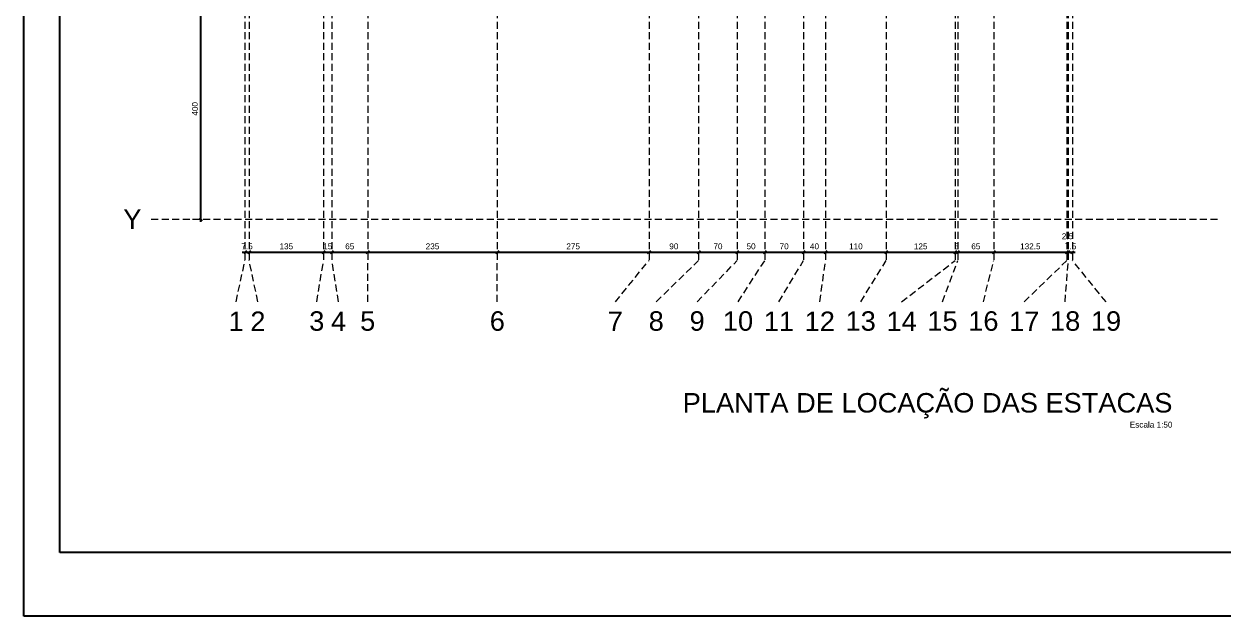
# Model space of a CAD drawing. Header units: millimetres. Extents: x -34 to 951, y -76 to 463.
# Drawn here: x -34.08 to 9.42, y -76.32 to -54.85 of the extents above; entities that cross this region are included whole.
import ezdxf

# ---------------------------------------------------------------- set-up
doc = ezdxf.new("R2010")
doc.units = ezdxf.units.MM
doc.header["$MEASUREMENT"] = 0
doc.linetypes.add('DASHED', pattern=[1.905, 1.27, -0.635])
doc.linetypes.add('NULL', pattern=[0])
for name, color, linetype, lineweight in [('LC-Cotas', 7, 'Continuous', 5), ('LC-Eixos', 7, 'DASHED', 5), ('LC-Textos', 7, 'Continuous', 20)]:
    doc.layers.add(name, color=color, linetype=linetype, lineweight=lineweight)
doc.styles.add('Arial', font='arial.ttf')
doc.dimstyles.new('UM_50.000000', dxfattribs={"dimtxt": 0.18, "dimasz": 0.1, "dimexe": 0.1, "dimexo": 0.2, "dimgap": 0, "dimtad": 1, "dimtih": 1, "dimtoh": 1, "dimdec": 1, "dimlfac": 50, "dimzin": 0, "dimdsep": 46, "dimtxsty": 'Standard', "dimcen": 0.09, "dimdle": 0.1, "dimadec": 1, "dimazin": 2, "dimtfac": 1, "dimtdec": 4, "dimtofl": 0, "dimtmove": 0, "dimatfit": 3, "dimfxl": 1, "dimtolj": 1, "dimarcsym": 0})

# ---------------------------------------------------------------- blocks, each defined once
blk = doc.blocks.new('_Oblique')
at = {"color": 0, "linetype": 'ByBlock', "lineweight": -2}
blk.add_line((-0.5, -0.5), (0.5, 0.5), dxfattribs=at)
blk = doc.blocks.new('*D65')
at = {"layer": 'Defpoints', "color": 0, "transparency": 16777216}
for p in [(-27.673, -53.926), (-27.673, -53.926), (-27.673, -61.926)]:
    blk.add_point(p, dxfattribs=at)
at = {"layer": 'LC-Cotas', "color": 0, "lineweight": -2, "transparency": 16777216}
blk.add_line((-27.673, -62.026), (-27.673, -53.826), dxfattribs=at)
at = {"layer": 'LC-Cotas', "color": 0, "lineweight": -2, "transparency": 16777216, "xscale": 0.1, "yscale": 0.1, "zscale": 0.1}
for p, rotation in [((-27.673, -53.926), 90), ((-27.673, -61.926), 270)]:
    blk.add_blockref('_Oblique', p, dxfattribs=dict(at, rotation=rotation))
at = {"layer": 'LC-Cotas', "color": 7, "transparency": 16777216, "insert": (-27.885, -57.926), "char_height": 0.2118, "attachment_point": 5, "rotation": 90, "style": 'Arial'}
blk.add_mtext('\\A1;400', dxfattribs=at)
blk = doc.blocks.new('*D89')
at = {"layer": 'Defpoints', "color": 0, "transparency": 16777216}
for p in [(-26.073, -63.126), (-25.923, -63.126), (-25.923, -63.126)]:
    blk.add_point(p, dxfattribs=at)
at = {"layer": 'LC-Cotas', "color": 0, "lineweight": -2, "transparency": 16777216}
blk.add_line((-26.173, -63.126), (-25.823, -63.126), dxfattribs=at)
at = {"layer": 'LC-Cotas', "color": 0, "lineweight": -2, "transparency": 16777216, "xscale": 0.1, "yscale": 0.1, "zscale": 0.1, "rotation": 180}
blk.add_blockref('_Oblique', (-26.073, -63.126), dxfattribs=at)
at = {"layer": 'LC-Cotas', "color": 0, "lineweight": -2, "transparency": 16777216, "xscale": 0.1, "yscale": 0.1, "zscale": 0.1}
blk.add_blockref('_Oblique', (-25.923, -63.126), dxfattribs=at)
at = {"layer": 'LC-Cotas', "color": 7, "transparency": 16777216, "insert": (-25.998, -62.914), "char_height": 0.2118, "attachment_point": 5, "rotation": 0.0057, "style": 'Arial'}
blk.add_mtext('\\A1;7.5', dxfattribs=at)
blk = doc.blocks.new('*D90')
at = {"layer": 'Defpoints', "color": 0, "transparency": 16777216}
for p in [(-25.923, -63.126), (-23.223, -63.126), (-23.223, -63.126)]:
    blk.add_point(p, dxfattribs=at)
at = {"layer": 'LC-Cotas', "color": 0, "lineweight": -2, "transparency": 16777216}
blk.add_line((-26.023, -63.126), (-23.123, -63.126), dxfattribs=at)
at = {"layer": 'LC-Cotas', "color": 0, "lineweight": -2, "transparency": 16777216, "xscale": 0.1, "yscale": 0.1, "zscale": 0.1, "rotation": 180}
blk.add_blockref('_Oblique', (-25.923, -63.126), dxfattribs=at)
at = {"layer": 'LC-Cotas', "color": 0, "lineweight": -2, "transparency": 16777216, "xscale": 0.1, "yscale": 0.1, "zscale": 0.1}
blk.add_blockref('_Oblique', (-23.223, -63.126), dxfattribs=at)
at = {"layer": 'LC-Cotas', "color": 7, "transparency": 16777216, "insert": (-24.573, -62.914), "char_height": 0.2118, "attachment_point": 5, "rotation": 0.0057, "style": 'Arial'}
blk.add_mtext('\\A1;135', dxfattribs=at)
blk = doc.blocks.new('*D91')
at = {"layer": 'Defpoints', "color": 0, "transparency": 16777216}
for p in [(-23.223, -63.126), (-22.923, -63.126), (-22.923, -63.126)]:
    blk.add_point(p, dxfattribs=at)
at = {"layer": 'LC-Cotas', "color": 0, "lineweight": -2, "transparency": 16777216}
blk.add_line((-23.323, -63.126), (-22.823, -63.126), dxfattribs=at)
at = {"layer": 'LC-Cotas', "color": 0, "lineweight": -2, "transparency": 16777216, "xscale": 0.1, "yscale": 0.1, "zscale": 0.1, "rotation": 180}
blk.add_blockref('_Oblique', (-23.223, -63.126), dxfattribs=at)
at = {"layer": 'LC-Cotas', "color": 0, "lineweight": -2, "transparency": 16777216, "xscale": 0.1, "yscale": 0.1, "zscale": 0.1}
blk.add_blockref('_Oblique', (-22.923, -63.126), dxfattribs=at)
at = {"layer": 'LC-Cotas', "color": 7, "transparency": 16777216, "insert": (-23.073, -62.914), "char_height": 0.2118, "attachment_point": 5, "rotation": 0.0057, "style": 'Arial'}
blk.add_mtext('\\A1;15', dxfattribs=at)
blk = doc.blocks.new('*D92')
at = {"layer": 'Defpoints', "color": 0, "transparency": 16777216}
for p in [(-22.923, -63.126), (-21.623, -63.126), (-21.623, -63.126)]:
    blk.add_point(p, dxfattribs=at)
at = {"layer": 'LC-Cotas', "color": 0, "lineweight": -2, "transparency": 16777216}
blk.add_line((-23.023, -63.126), (-21.523, -63.126), dxfattribs=at)
at = {"layer": 'LC-Cotas', "color": 0, "lineweight": -2, "transparency": 16777216, "xscale": 0.1, "yscale": 0.1, "zscale": 0.1, "rotation": 180}
blk.add_blockref('_Oblique', (-22.923, -63.126), dxfattribs=at)
at = {"layer": 'LC-Cotas', "color": 0, "lineweight": -2, "transparency": 16777216, "xscale": 0.1, "yscale": 0.1, "zscale": 0.1}
blk.add_blockref('_Oblique', (-21.623, -63.126), dxfattribs=at)
at = {"layer": 'LC-Cotas', "color": 7, "transparency": 16777216, "insert": (-22.273, -62.914), "char_height": 0.2118, "attachment_point": 5, "rotation": 0.0057, "style": 'Arial'}
blk.add_mtext('\\A1;65', dxfattribs=at)
blk = doc.blocks.new('*D93')
at = {"layer": 'Defpoints', "color": 0, "transparency": 16777216}
for p in [(-21.623, -63.126), (-16.923, -63.126), (-16.923, -63.126)]:
    blk.add_point(p, dxfattribs=at)
at = {"layer": 'LC-Cotas', "color": 0, "lineweight": -2, "transparency": 16777216}
blk.add_line((-21.723, -63.126), (-16.823, -63.126), dxfattribs=at)
at = {"layer": 'LC-Cotas', "color": 0, "lineweight": -2, "transparency": 16777216, "xscale": 0.1, "yscale": 0.1, "zscale": 0.1, "rotation": 180}
blk.add_blockref('_Oblique', (-21.623, -63.126), dxfattribs=at)
at = {"layer": 'LC-Cotas', "color": 0, "lineweight": -2, "transparency": 16777216, "xscale": 0.1, "yscale": 0.1, "zscale": 0.1}
blk.add_blockref('_Oblique', (-16.923, -63.126), dxfattribs=at)
at = {"layer": 'LC-Cotas', "color": 7, "transparency": 16777216, "insert": (-19.273, -62.914), "char_height": 0.2118, "attachment_point": 5, "rotation": 0.0057, "style": 'Arial'}
blk.add_mtext('\\A1;235', dxfattribs=at)
blk = doc.blocks.new('*D94')
at = {"layer": 'Defpoints', "color": 0, "transparency": 16777216}
for p in [(-16.923, -63.126), (-11.423, -63.126), (-11.423, -63.126)]:
    blk.add_point(p, dxfattribs=at)
at = {"layer": 'LC-Cotas', "color": 0, "lineweight": -2, "transparency": 16777216}
blk.add_line((-17.023, -63.126), (-11.323, -63.126), dxfattribs=at)
at = {"layer": 'LC-Cotas', "color": 0, "lineweight": -2, "transparency": 16777216, "xscale": 0.1, "yscale": 0.1, "zscale": 0.1, "rotation": 180}
blk.add_blockref('_Oblique', (-16.923, -63.126), dxfattribs=at)
at = {"layer": 'LC-Cotas', "color": 0, "lineweight": -2, "transparency": 16777216, "xscale": 0.1, "yscale": 0.1, "zscale": 0.1}
blk.add_blockref('_Oblique', (-11.423, -63.126), dxfattribs=at)
at = {"layer": 'LC-Cotas', "color": 7, "transparency": 16777216, "insert": (-14.173, -62.914), "char_height": 0.2118, "attachment_point": 5, "rotation": 0.0057, "style": 'Arial'}
blk.add_mtext('\\A1;275', dxfattribs=at)
blk = doc.blocks.new('*D95')
at = {"layer": 'Defpoints', "color": 0, "transparency": 16777216}
for p in [(-11.423, -63.126), (-9.623, -63.126), (-9.623, -63.126)]:
    blk.add_point(p, dxfattribs=at)
at = {"layer": 'LC-Cotas', "color": 0, "lineweight": -2, "transparency": 16777216}
blk.add_line((-11.523, -63.126), (-9.523, -63.126), dxfattribs=at)
at = {"layer": 'LC-Cotas', "color": 0, "lineweight": -2, "transparency": 16777216, "xscale": 0.1, "yscale": 0.1, "zscale": 0.1, "rotation": 180}
blk.add_blockref('_Oblique', (-11.423, -63.126), dxfattribs=at)
at = {"layer": 'LC-Cotas', "color": 0, "lineweight": -2, "transparency": 16777216, "xscale": 0.1, "yscale": 0.1, "zscale": 0.1}
blk.add_blockref('_Oblique', (-9.623, -63.126), dxfattribs=at)
at = {"layer": 'LC-Cotas', "color": 7, "transparency": 16777216, "insert": (-10.523, -62.914), "char_height": 0.2118, "attachment_point": 5, "rotation": 0.0057, "style": 'Arial'}
blk.add_mtext('\\A1;90', dxfattribs=at)
blk = doc.blocks.new('*D96')
at = {"layer": 'Defpoints', "color": 0, "transparency": 16777216}
for p in [(-9.623, -63.126), (-8.223, -63.126), (-8.223, -63.126)]:
    blk.add_point(p, dxfattribs=at)
at = {"layer": 'LC-Cotas', "color": 0, "lineweight": -2, "transparency": 16777216}
blk.add_line((-9.723, -63.126), (-8.123, -63.126), dxfattribs=at)
at = {"layer": 'LC-Cotas', "color": 0, "lineweight": -2, "transparency": 16777216, "xscale": 0.1, "yscale": 0.1, "zscale": 0.1, "rotation": 180}
blk.add_blockref('_Oblique', (-9.623, -63.126), dxfattribs=at)
at = {"layer": 'LC-Cotas', "color": 0, "lineweight": -2, "transparency": 16777216, "xscale": 0.1, "yscale": 0.1, "zscale": 0.1}
blk.add_blockref('_Oblique', (-8.223, -63.126), dxfattribs=at)
at = {"layer": 'LC-Cotas', "color": 7, "transparency": 16777216, "insert": (-8.923, -62.914), "char_height": 0.2118, "attachment_point": 5, "rotation": 0.0057, "style": 'Arial'}
blk.add_mtext('\\A1;70', dxfattribs=at)
blk = doc.blocks.new('*D97')
at = {"layer": 'Defpoints', "color": 0, "transparency": 16777216}
for p in [(-8.223, -63.126), (-7.223, -63.126), (-7.223, -63.126)]:
    blk.add_point(p, dxfattribs=at)
at = {"layer": 'LC-Cotas', "color": 0, "lineweight": -2, "transparency": 16777216}
blk.add_line((-8.323, -63.126), (-7.123, -63.126), dxfattribs=at)
at = {"layer": 'LC-Cotas', "color": 0, "lineweight": -2, "transparency": 16777216, "xscale": 0.1, "yscale": 0.1, "zscale": 0.1, "rotation": 180}
blk.add_blockref('_Oblique', (-8.223, -63.126), dxfattribs=at)
at = {"layer": 'LC-Cotas', "color": 0, "lineweight": -2, "transparency": 16777216, "xscale": 0.1, "yscale": 0.1, "zscale": 0.1}
blk.add_blockref('_Oblique', (-7.223, -63.126), dxfattribs=at)
at = {"layer": 'LC-Cotas', "color": 7, "transparency": 16777216, "insert": (-7.723, -62.914), "char_height": 0.2118, "attachment_point": 5, "rotation": 0.0057, "style": 'Arial'}
blk.add_mtext('\\A1;50', dxfattribs=at)
blk = doc.blocks.new('*D98')
at = {"layer": 'Defpoints', "color": 0, "transparency": 16777216}
for p in [(-7.223, -63.126), (-5.823, -63.126), (-5.823, -63.126)]:
    blk.add_point(p, dxfattribs=at)
at = {"layer": 'LC-Cotas', "color": 0, "lineweight": -2, "transparency": 16777216}
blk.add_line((-7.323, -63.126), (-5.723, -63.126), dxfattribs=at)
at = {"layer": 'LC-Cotas', "color": 0, "lineweight": -2, "transparency": 16777216, "xscale": 0.1, "yscale": 0.1, "zscale": 0.1, "rotation": 180}
blk.add_blockref('_Oblique', (-7.223, -63.126), dxfattribs=at)
at = {"layer": 'LC-Cotas', "color": 0, "lineweight": -2, "transparency": 16777216, "xscale": 0.1, "yscale": 0.1, "zscale": 0.1}
blk.add_blockref('_Oblique', (-5.823, -63.126), dxfattribs=at)
at = {"layer": 'LC-Cotas', "color": 7, "transparency": 16777216, "insert": (-6.523, -62.914), "char_height": 0.2118, "attachment_point": 5, "rotation": 0.0057, "style": 'Arial'}
blk.add_mtext('\\A1;70', dxfattribs=at)
blk = doc.blocks.new('*D99')
at = {"layer": 'Defpoints', "color": 0, "transparency": 16777216}
for p in [(-5.823, -63.126), (-5.023, -63.126), (-5.023, -63.126)]:
    blk.add_point(p, dxfattribs=at)
at = {"layer": 'LC-Cotas', "color": 0, "lineweight": -2, "transparency": 16777216}
blk.add_line((-5.923, -63.126), (-4.923, -63.126), dxfattribs=at)
at = {"layer": 'LC-Cotas', "color": 0, "lineweight": -2, "transparency": 16777216, "xscale": 0.1, "yscale": 0.1, "zscale": 0.1, "rotation": 180}
blk.add_blockref('_Oblique', (-5.823, -63.126), dxfattribs=at)
at = {"layer": 'LC-Cotas', "color": 0, "lineweight": -2, "transparency": 16777216, "xscale": 0.1, "yscale": 0.1, "zscale": 0.1}
blk.add_blockref('_Oblique', (-5.023, -63.126), dxfattribs=at)
at = {"layer": 'LC-Cotas', "color": 7, "transparency": 16777216, "insert": (-5.423, -62.914), "char_height": 0.2118, "attachment_point": 5, "rotation": 0.0057, "style": 'Arial'}
blk.add_mtext('\\A1;40', dxfattribs=at)
blk = doc.blocks.new('*D100')
at = {"layer": 'Defpoints', "color": 0, "transparency": 16777216}
for p in [(-5.023, -63.126), (-2.823, -63.126), (-2.823, -63.126)]:
    blk.add_point(p, dxfattribs=at)
at = {"layer": 'LC-Cotas', "color": 0, "lineweight": -2, "transparency": 16777216}
blk.add_line((-5.123, -63.126), (-2.723, -63.126), dxfattribs=at)
at = {"layer": 'LC-Cotas', "color": 0, "lineweight": -2, "transparency": 16777216, "xscale": 0.1, "yscale": 0.1, "zscale": 0.1, "rotation": 180}
blk.add_blockref('_Oblique', (-5.023, -63.126), dxfattribs=at)
at = {"layer": 'LC-Cotas', "color": 0, "lineweight": -2, "transparency": 16777216, "xscale": 0.1, "yscale": 0.1, "zscale": 0.1}
blk.add_blockref('_Oblique', (-2.823, -63.126), dxfattribs=at)
at = {"layer": 'LC-Cotas', "color": 7, "transparency": 16777216, "insert": (-3.923, -62.914), "char_height": 0.2118, "attachment_point": 5, "rotation": 0.0057, "style": 'Arial'}
blk.add_mtext('\\A1;110', dxfattribs=at)
blk = doc.blocks.new('*D101')
at = {"layer": 'Defpoints', "color": 0, "transparency": 16777216}
for p in [(-2.823, -63.126), (-0.323, -63.126), (-0.323, -63.126)]:
    blk.add_point(p, dxfattribs=at)
at = {"layer": 'LC-Cotas', "color": 0, "lineweight": -2, "transparency": 16777216}
blk.add_line((-2.923, -63.126), (-0.223, -63.126), dxfattribs=at)
at = {"layer": 'LC-Cotas', "color": 0, "lineweight": -2, "transparency": 16777216, "xscale": 0.1, "yscale": 0.1, "zscale": 0.1, "rotation": 180}
blk.add_blockref('_Oblique', (-2.823, -63.126), dxfattribs=at)
at = {"layer": 'LC-Cotas', "color": 0, "lineweight": -2, "transparency": 16777216, "xscale": 0.1, "yscale": 0.1, "zscale": 0.1}
blk.add_blockref('_Oblique', (-0.323, -63.126), dxfattribs=at)
at = {"layer": 'LC-Cotas', "color": 7, "transparency": 16777216, "insert": (-1.573, -62.914), "char_height": 0.2118, "attachment_point": 5, "rotation": 0.0057, "style": 'Arial'}
blk.add_mtext('\\A1;125', dxfattribs=at)
blk = doc.blocks.new('*D102')
at = {"layer": 'Defpoints', "color": 0, "transparency": 16777216}
for p in [(-0.323, -63.126), (-0.223, -63.126), (-0.223, -63.126)]:
    blk.add_point(p, dxfattribs=at)
at = {"layer": 'LC-Cotas', "color": 0, "lineweight": -2, "transparency": 16777216}
blk.add_line((-0.423, -63.126), (-0.123, -63.126), dxfattribs=at)
at = {"layer": 'LC-Cotas', "color": 0, "lineweight": -2, "transparency": 16777216, "xscale": 0.1, "yscale": 0.1, "zscale": 0.1, "rotation": 180}
blk.add_blockref('_Oblique', (-0.323, -63.126), dxfattribs=at)
at = {"layer": 'LC-Cotas', "color": 0, "lineweight": -2, "transparency": 16777216, "xscale": 0.1, "yscale": 0.1, "zscale": 0.1}
blk.add_blockref('_Oblique', (-0.223, -63.126), dxfattribs=at)
at = {"layer": 'LC-Cotas', "color": 7, "transparency": 16777216, "insert": (-0.273, -62.914), "char_height": 0.2118, "attachment_point": 5, "rotation": 0.0057, "style": 'Arial'}
blk.add_mtext('\\A1;5', dxfattribs=at)
blk = doc.blocks.new('*D103')
at = {"layer": 'Defpoints', "color": 0, "transparency": 16777216}
for p in [(-0.223, -63.126), (1.077, -63.126), (1.077, -63.126)]:
    blk.add_point(p, dxfattribs=at)
at = {"layer": 'LC-Cotas', "color": 0, "lineweight": -2, "transparency": 16777216}
blk.add_line((-0.323, -63.126), (1.177, -63.126), dxfattribs=at)
at = {"layer": 'LC-Cotas', "color": 0, "lineweight": -2, "transparency": 16777216, "xscale": 0.1, "yscale": 0.1, "zscale": 0.1, "rotation": 180}
blk.add_blockref('_Oblique', (-0.223, -63.126), dxfattribs=at)
at = {"layer": 'LC-Cotas', "color": 0, "lineweight": -2, "transparency": 16777216, "xscale": 0.1, "yscale": 0.1, "zscale": 0.1}
blk.add_blockref('_Oblique', (1.077, -63.126), dxfattribs=at)
at = {"layer": 'LC-Cotas', "color": 7, "transparency": 16777216, "insert": (0.427, -62.914), "char_height": 0.2118, "attachment_point": 5, "rotation": 0.0057, "style": 'Arial'}
blk.add_mtext('\\A1;65', dxfattribs=at)
blk = doc.blocks.new('*D104')
at = {"layer": 'Defpoints', "color": 0, "transparency": 16777216}
for p in [(1.077, -63.126), (3.727, -63.126), (3.727, -63.126)]:
    blk.add_point(p, dxfattribs=at)
at = {"layer": 'LC-Cotas', "color": 0, "lineweight": -2, "transparency": 16777216}
blk.add_line((0.977, -63.126), (3.827, -63.126), dxfattribs=at)
at = {"layer": 'LC-Cotas', "color": 0, "lineweight": -2, "transparency": 16777216, "xscale": 0.1, "yscale": 0.1, "zscale": 0.1, "rotation": 180}
blk.add_blockref('_Oblique', (1.077, -63.126), dxfattribs=at)
at = {"layer": 'LC-Cotas', "color": 0, "lineweight": -2, "transparency": 16777216, "xscale": 0.1, "yscale": 0.1, "zscale": 0.1}
blk.add_blockref('_Oblique', (3.727, -63.126), dxfattribs=at)
at = {"layer": 'LC-Cotas', "color": 7, "transparency": 16777216, "insert": (2.402, -62.914), "char_height": 0.2118, "attachment_point": 5, "rotation": 0.0057, "style": 'Arial'}
blk.add_mtext('\\A1;132.5', dxfattribs=at)
blk = doc.blocks.new('*D105')
at = {"layer": 'Defpoints', "color": 0, "transparency": 16777216}
for p in [(3.727, -63.126), (3.777, -63.126), (3.777, -63.126)]:
    blk.add_point(p, dxfattribs=at)
at = {"layer": 'LC-Cotas', "color": 0, "lineweight": -2, "transparency": 16777216}
blk.add_line((3.627, -63.126), (3.877, -63.126), dxfattribs=at)
at = {"layer": 'LC-Cotas', "color": 0, "lineweight": -2, "transparency": 16777216, "xscale": 0.1, "yscale": 0.1, "zscale": 0.1, "rotation": 180}
blk.add_blockref('_Oblique', (3.727, -63.126), dxfattribs=at)
at = {"layer": 'LC-Cotas', "color": 0, "lineweight": -2, "transparency": 16777216, "xscale": 0.1, "yscale": 0.1, "zscale": 0.1}
blk.add_blockref('_Oblique', (3.777, -63.126), dxfattribs=at)
at = {"layer": 'LC-Cotas', "color": 7, "transparency": 16777216, "insert": (3.75, -62.549), "char_height": 0.2118, "attachment_point": 5, "rotation": 0.0057, "style": 'Arial'}
blk.add_mtext('\\A1;2.5', dxfattribs=at)
blk = doc.blocks.new('*D106')
at = {"layer": 'Defpoints', "color": 0, "transparency": 16777216}
for p in [(3.777, -63.126), (3.927, -63.126), (3.927, -63.126)]:
    blk.add_point(p, dxfattribs=at)
at = {"layer": 'LC-Cotas', "color": 0, "lineweight": -2, "transparency": 16777216}
blk.add_line((3.677, -63.126), (4.027, -63.126), dxfattribs=at)
at = {"layer": 'LC-Cotas', "color": 0, "lineweight": -2, "transparency": 16777216, "xscale": 0.1, "yscale": 0.1, "zscale": 0.1, "rotation": 180}
blk.add_blockref('_Oblique', (3.777, -63.126), dxfattribs=at)
at = {"layer": 'LC-Cotas', "color": 0, "lineweight": -2, "transparency": 16777216, "xscale": 0.1, "yscale": 0.1, "zscale": 0.1}
blk.add_blockref('_Oblique', (3.927, -63.126), dxfattribs=at)
at = {"layer": 'LC-Cotas', "color": 7, "transparency": 16777216, "insert": (3.864, -62.914), "char_height": 0.2118, "attachment_point": 5, "rotation": 0.0057, "style": 'Arial'}
blk.add_mtext('\\A1;7.5', dxfattribs=at)

msp = doc.modelspace()

# ---------------------------------------------------------------- linework, layer by layer
at = {"color": 7}
for p, q in [((-34.0843, -76.3225), (-34.0843, 42.5775)), ((-32.7843, -74.0225), (-32.7843, 40.2775)), ((48.7157, -74.0225), (-32.7843, -74.0225)), ((50.0157, -76.3225), (-34.0843, -76.3225))]:
    msp.add_line(p, q, dxfattribs=at)
at = {"layer": 'LC-Eixos', "ltscale": 0.2}
for p, q in [((-26.0734, 30.1981), (-26.0734, -63.4258)), ((-25.9234, 30.1981), (-25.9234, -63.4258)), ((-23.2234, 30.1981), (-23.2234, -63.4258)), ((-22.9234, 30.1981), (-22.9234, -63.4258)), ((-21.6234, 30.1981), (-21.6234, -63.4258)), ((-16.9234, 30.1981), (-16.9234, -63.4258)), ((-11.4234, 30.1981), (-11.4234, -63.4258)), ((-9.6234, 30.1981), (-9.6234, -63.4258)), ((-8.2234, 30.1981), (-8.2234, -63.4258)), ((-7.2234, 30.1981), (-7.2234, -63.4258)), ((-5.8234, 30.1981), (-5.8234, -63.4258)), ((-5.0234, 30.1981), (-5.0234, -63.4258)), ((-2.8234, 30.1981), (-2.8234, -63.4258)), ((-0.3234, 30.1981), (-0.3234, -63.4258)), ((-0.2234, 30.1981), (-0.2234, -63.4258)), ((1.0766, 30.1981), (1.0766, -63.4258)), ((3.7266, 30.1981), (3.7266, -63.4258)), ((3.7766, 30.1981), (3.7766, -63.4258)), ((3.9266, 30.1981), (3.9266, -63.4258)), ((-29.4734, -61.9258), (-27.9734, -61.9258)), ((-27.9734, -61.9258), (7.7872, -61.9258)), ((7.7872, -61.9258), (9.2872, -61.9258)), ((-26.3938, -64.9258), (-26.0734, -63.4258)), ((-25.603, -64.9258), (-25.9234, -63.4258)), ((-23.4688, -64.9258), (-23.2234, -63.4258)), ((-22.678, -64.9258), (-22.9234, -63.4258)), ((-21.6234, -64.9258), (-21.6234, -63.4258)), ((-16.9234, -64.9258), (-16.9234, -63.4258)), ((-12.644, -64.9258), (-11.4234, -63.4258)), ((-11.1614, -64.9258), (-9.6234, -63.4258)), ((-9.6788, -64.9258), (-8.2234, -63.4258)), ((-8.1962, -64.9258), (-7.2234, -63.4258)), ((-6.7136, -64.9258), (-5.8234, -63.4258)), ((-5.231, -64.9258), (-5.0234, -63.4258)), ((-3.7484, -64.9258), (-2.8234, -63.4258)), ((-2.2658, -64.9258), (-0.3234, -63.4258)), ((-0.7832, -64.9258), (-0.2234, -63.4258)), ((0.6994, -64.9258), (1.0766, -63.4258)), ((2.182, -64.9258), (3.7266, -63.4258)), ((3.6646, -64.9258), (3.7766, -63.4258)), ((5.1472, -64.9258), (3.9266, -63.4258))]:
    msp.add_line(p, q, dxfattribs=at)

# ---------------------------------------------------------------- texts
at = {"layer": 'LC-Textos', "linetype": 'NULL', "ltscale": 0.2, "line_spacing_factor": 0.798, "style": 'Arial'}
for s, insert, char_height, width, attachment_point in [('Y', (-29.8264, -62.2788), 0.706, 1.316216, 9), ('3', (-23.4684, -65.9848), 0.706, 1.096668, 8), ('6', (-16.9234, -65.9848), 0.706, 1.096668, 8), ('8', (-11.1614, -65.9848), 0.706, 1.096668, 8), ('9', (-9.6784, -65.9848), 0.706, 1.096668, 8), ('10', (-8.1964, -65.9848), 0.706, 2.193335, 8), ('13', (-3.7484, -65.9848), 0.706, 2.193335, 8), ('16', (0.6996, -65.9848), 0.706, 2.193335, 8), ('18', (3.6646, -65.9848), 0.706, 2.193335, 8), ('19', (5.1476, -65.9848), 0.706, 2.193335, 8), ('1', (-26.3934, -65.9848), 0.706, 1.096668, 8), ('2', (-25.6034, -65.9848), 0.706, 1.096668, 8), ('4', (-22.6784, -65.9848), 0.706, 1.096668, 8), ('5', (-21.6234, -65.9848), 0.706, 1.096668, 8), ('7', (-12.6444, -65.9848), 0.706, 1.096668, 8), ('11', (-6.7134, -65.9848), 0.706, 2.193335, 8), ('12', (-5.2314, -65.9848), 0.706, 2.193335, 8), ('14', (-2.2654, -65.9848), 0.706, 2.193335, 8), ('15', (-0.7834, -65.9848), 0.706, 2.193335, 8), ('17', (2.1816, -65.9848), 0.706, 2.193335, 8), ('PLANTA DE LOCAÇÃO DAS ESTACAS', (7.555, -69.1587), 0.706, 35.52493, 9), ('Escala 1:50', (7.555, -69.4908), 0.2118, 3.092086, 9)]:
    msp.add_mtext(s, dxfattribs=dict(at, insert=insert, char_height=char_height, width=width, attachment_point=attachment_point))

# ---------------------------------------------------------------- dimensions: what is measured, and where the dimension line sits
at = {"layer": 'LC-Cotas'}
dim = msp.add_linear_dim(base=(-27.6734, -53.9258), p1=(-27.6734, -61.9258), p2=(-27.6734, -53.9258), angle=90, dimstyle='UM_50.000000', override={"dimtxt": 0.2118, "dimasz": 0.1, "dimexe": 0.1, "dimexo": 0.2, "dimtad": 1, "dimtih": 0, "dimtoh": 0, "dimdec": 1, "dimlfac": 50, "dimzin": 8, "dimtxsty": 'Arial', "dimblk": 'Oblique', "dimblk1": 'Oblique', "dimblk2": 'Oblique', "dimsah": 1, "dimdle": 0.1, "dimse1": 1, "dimse2": 1, "dimclrt": 7, "dimadec": 1, "dimazin": 3, "dimtmove": 2, "dimldrblk": 'Oblique'}, dxfattribs=at)
dim.commit()
dim.dimension.update_dxf_attribs({"geometry": '*D65', "text_midpoint": (-27.8852, -57.9258), "dimtype": 160, "text_rotation": 90})
for base, p1, p2, override, picture, middle in [((3.7766, -63.1258), (3.7266, -63.1258), (3.7766, -63.1258), {"dimtxt": 0.2118, "dimtih": 0, "dimtoh": 0, "dimzin": 8, "dimtxsty": 'Arial', "dimblk": 'Oblique', "dimblk1": 'Oblique', "dimblk2": 'Oblique', "dimsah": 1, "dimse1": 1, "dimse2": 1, "dimclrt": 7, "dimazin": 3, "dimtmove": 2, "dimldrblk": 'Oblique'}, '*D105', (3.7497, -62.5495)), ((-25.9234, -63.1258), (-26.0734, -63.1258), (-25.9234, -63.1258), {"dimtxt": 0.2118, "dimasz": 0.1, "dimexe": 0.1, "dimexo": 0.2, "dimtad": 1, "dimtih": 0, "dimtoh": 0, "dimdec": 1, "dimlfac": 50, "dimzin": 8, "dimtxsty": 'Arial', "dimblk": 'Oblique', "dimblk1": 'Oblique', "dimblk2": 'Oblique', "dimsah": 1, "dimdle": 0.1, "dimse1": 1, "dimse2": 1, "dimclrt": 7, "dimadec": 1, "dimazin": 3, "dimtmove": 2, "dimldrblk": 'Oblique'}, '*D89', (-25.9984, -62.914)), ((-23.2234, -63.1258), (-25.9234, -63.1258), (-23.2234, -63.1258), {"dimtxt": 0.2118, "dimasz": 0.1, "dimexe": 0.1, "dimexo": 0.2, "dimtad": 1, "dimtih": 0, "dimtoh": 0, "dimdec": 1, "dimlfac": 50, "dimzin": 8, "dimtxsty": 'Arial', "dimblk": 'Oblique', "dimblk1": 'Oblique', "dimblk2": 'Oblique', "dimsah": 1, "dimdle": 0.1, "dimse1": 1, "dimse2": 1, "dimclrt": 7, "dimadec": 1, "dimazin": 3, "dimtmove": 2, "dimldrblk": 'Oblique'}, '*D90', (-24.5734, -62.914)), ((-22.9234, -63.1258), (-23.2234, -63.1258), (-22.9234, -63.1258), {"dimtxt": 0.2118, "dimasz": 0.1, "dimexe": 0.1, "dimexo": 0.2, "dimtad": 1, "dimtih": 0, "dimtoh": 0, "dimdec": 1, "dimlfac": 50, "dimzin": 8, "dimtxsty": 'Arial', "dimblk": 'Oblique', "dimblk1": 'Oblique', "dimblk2": 'Oblique', "dimsah": 1, "dimdle": 0.1, "dimse1": 1, "dimse2": 1, "dimclrt": 7, "dimadec": 1, "dimazin": 3, "dimtmove": 2, "dimldrblk": 'Oblique'}, '*D91', (-23.0734, -62.914)), ((-21.6234, -63.1258), (-22.9234, -63.1258), (-21.6234, -63.1258), {"dimtxt": 0.2118, "dimasz": 0.1, "dimexe": 0.1, "dimexo": 0.2, "dimtad": 1, "dimtih": 0, "dimtoh": 0, "dimdec": 1, "dimlfac": 50, "dimzin": 8, "dimtxsty": 'Arial', "dimblk": 'Oblique', "dimblk1": 'Oblique', "dimblk2": 'Oblique', "dimsah": 1, "dimdle": 0.1, "dimse1": 1, "dimse2": 1, "dimclrt": 7, "dimadec": 1, "dimazin": 3, "dimtmove": 2, "dimldrblk": 'Oblique'}, '*D92', (-22.2734, -62.914)), ((-16.9234, -63.1258), (-21.6234, -63.1258), (-16.9234, -63.1258), {"dimtxt": 0.2118, "dimasz": 0.1, "dimexe": 0.1, "dimexo": 0.2, "dimtad": 1, "dimtih": 0, "dimtoh": 0, "dimdec": 1, "dimlfac": 50, "dimzin": 8, "dimtxsty": 'Arial', "dimblk": 'Oblique', "dimblk1": 'Oblique', "dimblk2": 'Oblique', "dimsah": 1, "dimdle": 0.1, "dimse1": 1, "dimse2": 1, "dimclrt": 7, "dimadec": 1, "dimazin": 3, "dimtmove": 2, "dimldrblk": 'Oblique'}, '*D93', (-19.2734, -62.914)), ((-11.4234, -63.1258), (-16.9234, -63.1258), (-11.4234, -63.1258), {"dimtxt": 0.2118, "dimasz": 0.1, "dimexe": 0.1, "dimexo": 0.2, "dimtad": 1, "dimtih": 0, "dimtoh": 0, "dimdec": 1, "dimlfac": 50, "dimzin": 8, "dimtxsty": 'Arial', "dimblk": 'Oblique', "dimblk1": 'Oblique', "dimblk2": 'Oblique', "dimsah": 1, "dimdle": 0.1, "dimse1": 1, "dimse2": 1, "dimclrt": 7, "dimadec": 1, "dimazin": 3, "dimtmove": 2, "dimldrblk": 'Oblique'}, '*D94', (-14.1734, -62.914)), ((-9.6234, -63.1258), (-11.4234, -63.1258), (-9.6234, -63.1258), {"dimtxt": 0.2118, "dimasz": 0.1, "dimexe": 0.1, "dimexo": 0.2, "dimtad": 1, "dimtih": 0, "dimtoh": 0, "dimdec": 1, "dimlfac": 50, "dimzin": 8, "dimtxsty": 'Arial', "dimblk": 'Oblique', "dimblk1": 'Oblique', "dimblk2": 'Oblique', "dimsah": 1, "dimdle": 0.1, "dimse1": 1, "dimse2": 1, "dimclrt": 7, "dimadec": 1, "dimazin": 3, "dimtmove": 2, "dimldrblk": 'Oblique'}, '*D95', (-10.5234, -62.914)), ((-8.2234, -63.1258), (-9.6234, -63.1258), (-8.2234, -63.1258), {"dimtxt": 0.2118, "dimasz": 0.1, "dimexe": 0.1, "dimexo": 0.2, "dimtad": 1, "dimtih": 0, "dimtoh": 0, "dimdec": 1, "dimlfac": 50, "dimzin": 8, "dimtxsty": 'Arial', "dimblk": 'Oblique', "dimblk1": 'Oblique', "dimblk2": 'Oblique', "dimsah": 1, "dimdle": 0.1, "dimse1": 1, "dimse2": 1, "dimclrt": 7, "dimadec": 1, "dimazin": 3, "dimtmove": 2, "dimldrblk": 'Oblique'}, '*D96', (-8.9234, -62.914)), ((-7.2234, -63.1258), (-8.2234, -63.1258), (-7.2234, -63.1258), {"dimtxt": 0.2118, "dimasz": 0.1, "dimexe": 0.1, "dimexo": 0.2, "dimtad": 1, "dimtih": 0, "dimtoh": 0, "dimdec": 1, "dimlfac": 50, "dimzin": 8, "dimtxsty": 'Arial', "dimblk": 'Oblique', "dimblk1": 'Oblique', "dimblk2": 'Oblique', "dimsah": 1, "dimdle": 0.1, "dimse1": 1, "dimse2": 1, "dimclrt": 7, "dimadec": 1, "dimazin": 3, "dimtmove": 2, "dimldrblk": 'Oblique'}, '*D97', (-7.7234, -62.914)), ((-5.8234, -63.1258), (-7.2234, -63.1258), (-5.8234, -63.1258), {"dimtxt": 0.2118, "dimasz": 0.1, "dimexe": 0.1, "dimexo": 0.2, "dimtad": 1, "dimtih": 0, "dimtoh": 0, "dimdec": 1, "dimlfac": 50, "dimzin": 8, "dimtxsty": 'Arial', "dimblk": 'Oblique', "dimblk1": 'Oblique', "dimblk2": 'Oblique', "dimsah": 1, "dimdle": 0.1, "dimse1": 1, "dimse2": 1, "dimclrt": 7, "dimadec": 1, "dimazin": 3, "dimtmove": 2, "dimldrblk": 'Oblique'}, '*D98', (-6.5234, -62.914)), ((-5.0234, -63.1258), (-5.8234, -63.1258), (-5.0234, -63.1258), {"dimtxt": 0.2118, "dimasz": 0.1, "dimexe": 0.1, "dimexo": 0.2, "dimtad": 1, "dimtih": 0, "dimtoh": 0, "dimdec": 1, "dimlfac": 50, "dimzin": 8, "dimtxsty": 'Arial', "dimblk": 'Oblique', "dimblk1": 'Oblique', "dimblk2": 'Oblique', "dimsah": 1, "dimdle": 0.1, "dimse1": 1, "dimse2": 1, "dimclrt": 7, "dimadec": 1, "dimazin": 3, "dimtmove": 2, "dimldrblk": 'Oblique'}, '*D99', (-5.4234, -62.914)), ((-2.8234, -63.1258), (-5.0234, -63.1258), (-2.8234, -63.1258), {"dimtxt": 0.2118, "dimasz": 0.1, "dimexe": 0.1, "dimexo": 0.2, "dimtad": 1, "dimtih": 0, "dimtoh": 0, "dimdec": 1, "dimlfac": 50, "dimzin": 8, "dimtxsty": 'Arial', "dimblk": 'Oblique', "dimblk1": 'Oblique', "dimblk2": 'Oblique', "dimsah": 1, "dimdle": 0.1, "dimse1": 1, "dimse2": 1, "dimclrt": 7, "dimadec": 1, "dimazin": 3, "dimtmove": 2, "dimldrblk": 'Oblique'}, '*D100', (-3.9234, -62.914)), ((-0.3234, -63.1258), (-2.8234, -63.1258), (-0.3234, -63.1258), {"dimtxt": 0.2118, "dimasz": 0.1, "dimexe": 0.1, "dimexo": 0.2, "dimtad": 1, "dimtih": 0, "dimtoh": 0, "dimdec": 1, "dimlfac": 50, "dimzin": 8, "dimtxsty": 'Arial', "dimblk": 'Oblique', "dimblk1": 'Oblique', "dimblk2": 'Oblique', "dimsah": 1, "dimdle": 0.1, "dimse1": 1, "dimse2": 1, "dimclrt": 7, "dimadec": 1, "dimazin": 3, "dimtmove": 2, "dimldrblk": 'Oblique'}, '*D101', (-1.5734, -62.914)), ((-0.2234, -63.1258), (-0.3234, -63.1258), (-0.2234, -63.1258), {"dimtxt": 0.2118, "dimasz": 0.1, "dimexe": 0.1, "dimexo": 0.2, "dimtad": 1, "dimtih": 0, "dimtoh": 0, "dimdec": 1, "dimlfac": 50, "dimzin": 8, "dimtxsty": 'Arial', "dimblk": 'Oblique', "dimblk1": 'Oblique', "dimblk2": 'Oblique', "dimsah": 1, "dimdle": 0.1, "dimse1": 1, "dimse2": 1, "dimclrt": 7, "dimadec": 1, "dimazin": 3, "dimtmove": 2, "dimldrblk": 'Oblique'}, '*D102', (-0.2734, -62.914)), ((1.0766, -63.1258), (-0.2234, -63.1258), (1.0766, -63.1258), {"dimtxt": 0.2118, "dimasz": 0.1, "dimexe": 0.1, "dimexo": 0.2, "dimtad": 1, "dimtih": 0, "dimtoh": 0, "dimdec": 1, "dimlfac": 50, "dimzin": 8, "dimtxsty": 'Arial', "dimblk": 'Oblique', "dimblk1": 'Oblique', "dimblk2": 'Oblique', "dimsah": 1, "dimdle": 0.1, "dimse1": 1, "dimse2": 1, "dimclrt": 7, "dimadec": 1, "dimazin": 3, "dimtmove": 2, "dimldrblk": 'Oblique'}, '*D103', (0.4266, -62.914)), ((3.7266, -63.1258), (1.0766, -63.1258), (3.7266, -63.1258), {"dimtxt": 0.2118, "dimasz": 0.1, "dimexe": 0.1, "dimexo": 0.2, "dimtad": 1, "dimtih": 0, "dimtoh": 0, "dimdec": 1, "dimlfac": 50, "dimzin": 8, "dimtxsty": 'Arial', "dimblk": 'Oblique', "dimblk1": 'Oblique', "dimblk2": 'Oblique', "dimsah": 1, "dimdle": 0.1, "dimse1": 1, "dimse2": 1, "dimclrt": 7, "dimadec": 1, "dimazin": 3, "dimtmove": 2, "dimldrblk": 'Oblique'}, '*D104', (2.4016, -62.914)), ((3.9266, -63.1258), (3.7766, -63.1258), (3.9266, -63.1258), {"dimtxt": 0.2118, "dimtih": 0, "dimtoh": 0, "dimzin": 8, "dimtxsty": 'Arial', "dimblk": 'Oblique', "dimblk1": 'Oblique', "dimblk2": 'Oblique', "dimsah": 1, "dimse1": 1, "dimse2": 1, "dimclrt": 7, "dimazin": 3, "dimtmove": 2, "dimldrblk": 'Oblique'}, '*D106', (3.8635, -62.914))]:
    dim = msp.add_linear_dim(base=base, p1=p1, p2=p2, dimstyle='UM_50.000000', override=override, dxfattribs=at)
    dim.commit()
    dim.dimension.update_dxf_attribs({"geometry": picture, "text_midpoint": middle, "dimtype": 160, "text_rotation": 0.00573})

doc.saveas('drawing.dxf')
